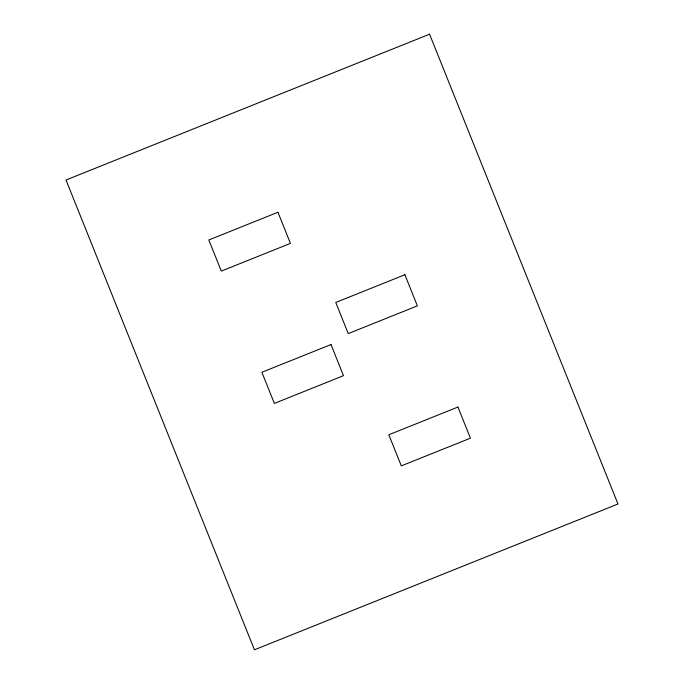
<?xml version="1.0" encoding="UTF-8"?>
<svg xmlns="http://www.w3.org/2000/svg" width="684" height="684" viewBox="0 0 684 684"><rect width="100%" height="100%" fill="white"/><g stroke="black" fill="none" stroke-linecap="round" stroke-linejoin="round"><path stroke-width="1.03" d="M429.561 34.2L66.015 180.003L254.439 649.8L617.985 503.997L429.561 34.2M277.935 212.254L208.817 239.973L221.308 271.103L290.418 243.384L277.935 212.254M404.885 274.737L335.767 302.465L348.25 333.595L417.368 305.868L404.885 274.737M330.996 344.548L261.878 372.276L274.369 403.406L343.488 375.678L330.996 344.548M457.947 407.04L388.828 434.759L401.311 465.889L470.43 438.17L457.947 407.04"/></g></svg>
